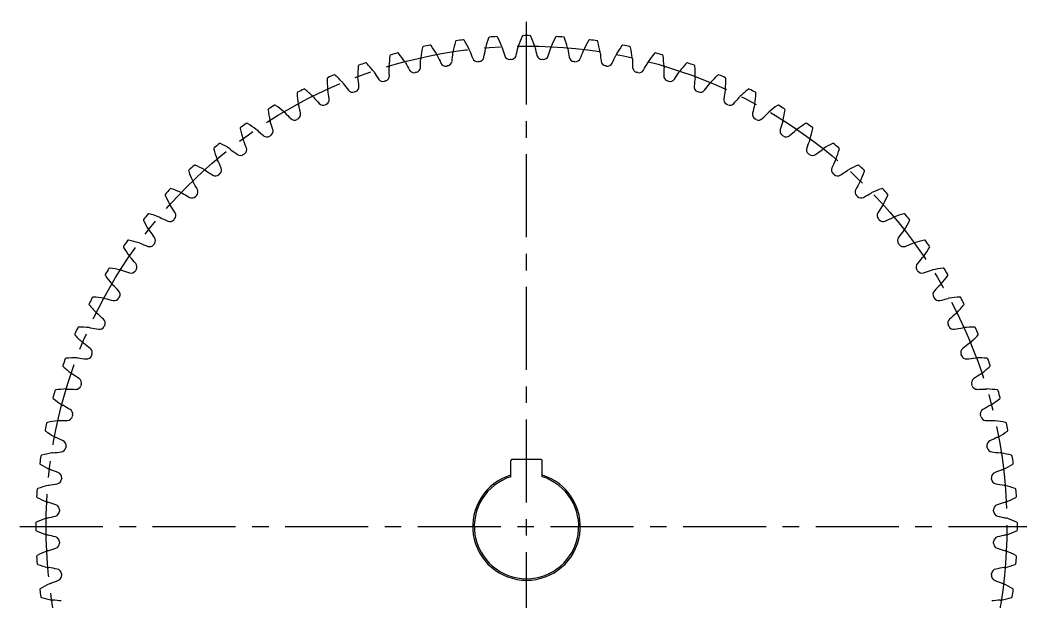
# Model space of a CAD drawing. Extents: x -3 to 285, y -13 to 213.
# Drawn here: x -3 to 188.5, y 89.7 to 201 of the extents above; entities that cross this region are included whole.
import ezdxf

# ---------------------------------------------------------------- set-up
doc = ezdxf.new("R2010")
doc.units = 0
doc.header["$LTSCALE"] = 0.5
doc.linetypes.add('CENTER', pattern=[50.8, 31.75, -6.35, 6.35, -6.35])
doc.layers.add('MSM_CENTER', color=1, linetype='CENTER')
doc.layers.add('MSM_CONTINUOUS', color=7, linetype='CONTINUOUS')

msp = doc.modelspace()

# ---------------------------------------------------------------- linework, layer by layer
at = {"layer": 'MSM_CENTER'}
for p, q in [((94, 7), (94, 201)), ((-3, 104), (191, 104))]:
    msp.add_line(p, q, dxfattribs=at)
msp.add_circle((94, 104), 92, dxfattribs=at)
at = {"layer": 'MSM_CONTINUOUS'}
for p, q in [((91, 113.54), (91, 116.6)), ((96.8, 116.8), (91.2, 116.8)), ((97, 113.54), (97, 116.6))]:
    msp.add_line(p, q, dxfattribs=at)
for centre, radius, start, end in [((115.76, 187.67), 30.67, 161.1134, 164.8913), ((86.94, 197.53), 0.2, 94.3191, 161.1134), ((94, 104), 94, 93.507, 94.3191), ((88.26, 197.62), 0.2, 26.7127, 93.507), ((61.05, 183.93), 30.67, 22.9348, 26.7127), ((121.42, 185.99), 30.67, 157.2003, 160.9783), ((93.34, 197.8), 0.2, 90.4065, 157.2003), ((94, 104), 94, 89.5939, 90.4061), ((94.66, 197.8), 0.2, 22.7997, 89.5939), ((66.58, 185.99), 30.67, 19.0217, 22.7997), ((126.95, 183.93), 30.67, 153.2873, 157.0652), ((99.74, 197.62), 0.2, 86.493, 153.2873), ((94, 104), 94, 85.6809, 86.493), ((101.06, 197.53), 0.2, 18.8866, 85.6809), ((72.24, 187.67), 30.67, 15.1087, 18.8866), ((104.17, 189.86), 30.67, 168.9395, 172.7174), ((74.27, 195.7), 0.2, 102.1452, 168.9395), ((94, 104), 94, 101.3331, 102.1452), ((75.57, 195.97), 0.2, 34.5388, 101.3331), ((50.47, 178.7), 30.67, 30.7609, 34.5388), ((110, 188.96), 30.67, 165.0264, 168.8043), ((80.57, 196.83), 0.2, 98.2325, 165.0264), ((94, 104), 94, 97.42, 98.2322), ((81.89, 197.01), 0.2, 30.6258, 97.42), ((55.67, 181.49), 30.67, 26.8478, 30.6258), ((81.55, 194.59), 1.66, 19.9887, 26.8478), ((49.7, 200.78), 36.8, 349.1516, 351.7117), ((87.76, 195.23), 1.66, 164.8913, 171.7504), ((87.76, 195.23), 1.66, 16.0757, 22.9348), ((124.71, 205.91), 36.8, 196.1144, 198.6745), ((56.41, 203.57), 36.8, 345.2386, 347.7986), ((94, 195.45), 1.66, 160.9783, 167.8374), ((94, 195.45), 1.66, 12.1626, 19.0217), ((131.59, 203.57), 36.8, 192.2014, 194.7614), ((63.29, 205.91), 36.8, 341.3255, 343.8856), ((100.24, 195.23), 1.66, 157.0652, 163.9243), ((100.24, 195.23), 1.66, 8.2496, 15.1087), ((138.3, 200.78), 36.8, 188.2883, 190.8484), ((106.45, 194.59), 1.66, 153.1522, 160.0113), ((132.33, 181.49), 30.67, 149.3742, 153.1522), ((106.11, 197.01), 0.2, 82.58, 149.3742), ((94, 104), 94, 81.7678, 82.58), ((107.43, 196.83), 0.2, 14.9736, 81.7678), ((78, 188.96), 30.67, 11.1957, 14.9736), ((137.53, 178.7), 30.67, 145.4612, 149.2391), ((112.43, 195.97), 0.2, 78.6669, 145.4612), ((94, 104), 94, 77.8548, 78.6669), ((113.73, 195.7), 0.2, 11.0605, 77.8548), ((83.83, 189.86), 30.67, 7.2826, 11.0605), ((98.28, 190.35), 30.67, 172.8525, 176.6304), ((68.05, 194.14), 0.2, 106.0582, 172.8525), ((94, 104), 94, 105.2461, 106.0582), ((69.33, 194.5), 0.2, 38.4518, 105.2461), ((45.47, 175.55), 30.67, 34.6739, 38.4518), ((36.93, 193.84), 36.8, 356.9777, 359.5377), ((75.39, 193.53), 1.66, 172.7174, 179.5765), ((75.39, 193.53), 1.66, 23.9017, 30.7609), ((110.55, 209.14), 36.8, 203.9405, 206.5005), ((43.2, 197.53), 36.8, 353.0647, 355.6247), ((81.55, 194.59), 1.66, 168.8043, 175.6635), ((117.68, 207.76), 36.8, 200.0275, 202.5875), ((84.63, 194.01), 1, 202.5875, 275.9426), ((84.86, 194.04), 1, 275.7965, 349.1516), ((90.79, 194.44), 1, 198.6745, 272.0296), ((94, 104), 89.5, 91.8835, 92.0296), ((91.03, 194.45), 1, 271.8835, 345.2386), ((96.97, 194.45), 1, 194.7614, 268.1165), ((94, 104), 89.5, 87.9704, 88.1165), ((97.21, 194.44), 1, 267.9704, 341.3255), ((103.14, 194.04), 1, 190.8484, 264.2035), ((103.37, 194.01), 1, 264.0574, 337.4125), ((70.32, 207.76), 36.8, 337.4125, 339.9725), ((106.45, 194.59), 1.66, 4.3365, 11.1957), ((144.8, 197.53), 36.8, 184.3753, 186.9353), ((77.45, 209.14), 36.8, 333.4995, 336.0595), ((112.61, 193.53), 1.66, 149.2391, 156.0983), ((112.61, 193.53), 1.66, 0.4235, 7.2826), ((151.07, 193.84), 36.8, 180.4623, 183.0223), ((142.53, 175.55), 30.67, 141.5482, 145.3261), ((118.67, 194.5), 0.2, 74.7539, 141.5482), ((94, 104), 94, 73.9418, 74.7539), ((119.95, 194.14), 0.2, 7.1475, 73.9418), ((89.72, 190.35), 30.67, 3.3696, 7.1475), ((92.38, 190.44), 30.67, 176.7656, 180.5435), ((61.96, 192.16), 0.2, 109.9717, 176.7656), ((94, 104), 94, 109.1592, 109.9713), ((63.22, 192.6), 0.2, 42.3649, 109.1592), ((40.7, 172.07), 30.67, 38.587, 42.3649), ((69.33, 192.05), 1.66, 176.6304, 183.4896), ((30.94, 189.74), 36.8, 0.8908, 3.4508), ((69.33, 192.05), 1.66, 27.8148, 34.6739), ((103.33, 210.02), 36.8, 207.8536, 210.4136), ((72.68, 191.95), 1, 283.6226, 356.9777), ((78.51, 193.16), 1, 206.5005, 279.8557), ((94, 104), 89.5, 99.7096, 99.8557), ((78.74, 193.2), 1, 279.7096, 353.0647), ((94, 104), 89.5, 95.7965, 95.9426), ((94, 104), 89.5, 84.0574, 84.2035), ((109.26, 193.2), 1, 186.9353, 260.2904), ((94, 104), 89.5, 80.1443, 80.2904), ((109.49, 193.16), 1, 260.1444, 333.4995), ((115.32, 191.95), 1, 183.0223, 256.3774), ((84.67, 210.02), 36.8, 329.5864, 332.1464), ((118.67, 192.05), 1.66, 145.3261, 152.1852), ((157.06, 189.74), 36.8, 176.5492, 179.1092), ((118.67, 192.05), 1.66, 356.5104, 3.3696), ((147.3, 172.07), 30.67, 137.6351, 141.413), ((124.78, 192.6), 0.2, 70.8408, 137.6351), ((94, 104), 94, 70.0287, 70.8408), ((126.04, 192.16), 0.2, 3.2344, 70.0287), ((95.62, 190.44), 30.67, 359.4565, 3.2344), ((56.02, 189.77), 0.2, 113.8847, 180.6786), ((86.49, 190.13), 30.67, 180.6786, 184.4565), ((94, 104), 94, 113.0722, 113.8843), ((57.24, 190.3), 0.2, 46.2779, 113.0722), ((36.18, 168.28), 30.67, 42.5, 46.2779), ((63.38, 190.17), 1.66, 180.5435, 187.4026), ((25.23, 185.23), 36.8, 4.8038, 7.3638), ((63.38, 190.17), 1.66, 31.7278, 38.587), ((96.08, 210.41), 36.8, 211.7666, 214.3266), ((66.51, 190.22), 1, 214.3266, 287.6818), ((66.73, 190.29), 1, 287.5356, 0.8908), ((72.46, 191.9), 1, 210.4136, 283.7687), ((94, 104), 89.5, 103.6226, 103.7687), ((94, 104), 89.5, 76.2313, 76.3774), ((115.54, 191.9), 1, 256.2313, 329.5864), ((121.27, 190.29), 1, 179.1092, 252.4643), ((121.49, 190.22), 1, 252.3183, 325.6734), ((91.92, 210.41), 36.8, 325.6734, 328.2334), ((124.62, 190.17), 1.66, 141.413, 148.2722), ((162.77, 185.23), 36.8, 172.6362, 175.1962), ((124.62, 190.17), 1.66, 352.5974, 359.4565), ((151.82, 168.28), 30.67, 133.7221, 137.5), ((130.76, 190.3), 0.2, 66.9278, 133.7221), ((94, 104), 94, 66.1157, 66.9278), ((131.98, 189.77), 0.2, 359.3214, 66.1157), ((101.51, 190.13), 30.67, 355.5435, 359.3214), ((94, 104), 94, 116.9852, 117.7974), ((51.44, 187.59), 0.2, 50.191, 116.9852), ((31.93, 164.18), 30.67, 46.413, 50.191), ((57.57, 187.87), 1.66, 184.4565, 191.3156), ((57.57, 187.87), 1.66, 35.6409, 42.5), ((88.81, 210.31), 36.8, 215.6797, 218.2397), ((60.91, 188.23), 1, 291.4487, 4.8038), ((94, 104), 89.5, 107.5356, 107.6818), ((94, 104), 89.5, 72.3182, 72.4644), ((127.09, 188.23), 1, 175.1962, 248.5512), ((99.19, 210.31), 36.8, 321.7603, 324.3203), ((130.43, 187.87), 1.66, 137.5, 144.3591), ((130.43, 187.87), 1.66, 348.6844, 355.5435), ((156.07, 164.18), 30.67, 129.809, 133.587), ((136.56, 187.59), 0.2, 63.0148, 129.809), ((94, 104), 94, 62.2026, 63.0148), ((50.26, 186.98), 0.2, 117.7978, 184.5916), ((80.63, 189.41), 30.67, 184.5916, 188.3696), ((51.93, 185.19), 1.66, 39.5539, 46.413), ((81.57, 209.7), 36.8, 219.5927, 222.1527), ((55.24, 185.78), 1, 295.3617, 8.7169), ((19.85, 180.35), 36.8, 8.7169, 11.2769), ((60.69, 188.15), 1, 218.2397, 291.5948), ((94, 104), 89.5, 111.4487, 111.5948), ((94, 104), 89.5, 68.4052, 68.5513), ((127.31, 188.15), 1, 248.4053, 321.7603), ((132.76, 185.78), 1, 171.2831, 244.6383), ((168.15, 180.35), 36.8, 168.7231, 171.2831), ((106.43, 209.7), 36.8, 317.8473, 320.4073), ((136.07, 185.19), 1.66, 133.587, 140.4461), ((107.37, 189.41), 30.67, 351.6304, 355.4084), ((137.74, 186.98), 0.2, 355.4084, 62.2026), ((44.7, 183.8), 0.2, 121.7108, 188.5047), ((94, 104), 94, 120.8983, 121.7104), ((45.83, 184.49), 0.2, 54.104, 120.8983), ((27.97, 159.81), 30.67, 50.3261, 54.104), ((51.93, 185.19), 1.66, 188.3696, 195.2287), ((14.81, 175.11), 36.8, 12.6299, 15.1899), ((55.03, 185.68), 1, 222.1527, 295.5078), ((94, 104), 89.5, 115.3617, 115.5078), ((94, 104), 89.5, 64.4922, 64.6383), ((132.97, 185.68), 1, 244.4922, 317.8473), ((173.19, 175.11), 36.8, 164.8101, 167.3701), ((136.07, 185.19), 1.66, 344.7713, 351.6304), ((160.03, 159.81), 30.67, 125.896, 129.6739), ((142.17, 184.49), 0.2, 59.1017, 125.896), ((94, 104), 94, 58.2896, 59.1017), ((143.3, 183.8), 0.2, 351.4953, 58.2896), ((74.83, 188.3), 30.67, 188.5047, 192.2826), ((46.49, 182.13), 1.66, 43.467, 50.3261), ((74.38, 208.61), 36.8, 223.5057, 226.0658), ((49.54, 182.83), 1, 226.0658, 299.4209), ((94, 104), 89.5, 119.2748, 119.4209), ((49.75, 182.94), 1, 299.2748, 12.6299), ((138.25, 182.94), 1, 167.3701, 240.7252), ((94, 104), 89.5, 60.5791, 60.7252), ((138.46, 182.83), 1, 240.5792, 313.9342), ((113.62, 208.61), 36.8, 313.9342, 316.4943), ((141.51, 182.13), 1.66, 129.6739, 136.533), ((113.17, 188.3), 30.67, 347.7174, 351.4953), ((39.37, 180.25), 0.2, 125.6235, 192.4177), ((69.12, 186.8), 30.67, 192.4177, 196.1957), ((94, 104), 94, 124.8113, 125.6235), ((40.45, 181.01), 0.2, 58.0171, 124.8113), ((24.31, 155.17), 30.67, 54.2391, 58.0171), ((41.27, 178.71), 1.66, 47.38, 54.2391), ((46.49, 182.13), 1.66, 192.2826, 199.1417), ((10.14, 169.54), 36.8, 16.5429, 19.103), ((44.46, 179.74), 1, 303.1878, 16.5429), ((143.54, 179.74), 1, 163.4571, 236.8122), ((177.86, 169.54), 36.8, 160.897, 163.4571), ((141.51, 182.13), 1.66, 340.8583, 347.7174), ((146.73, 178.71), 1.66, 125.7609, 132.62), ((163.69, 155.17), 30.67, 121.9829, 125.7609), ((147.55, 181.01), 0.2, 55.1887, 121.9829), ((94, 104), 94, 54.3765, 55.1887), ((118.88, 186.8), 30.67, 343.8043, 347.5823), ((148.63, 180.25), 0.2, 347.5823, 54.3765), ((41.27, 178.71), 1.66, 196.1957, 203.0548), ((67.29, 207.03), 36.8, 227.4188, 229.9788), ((44.27, 179.61), 1, 229.9788, 303.3339), ((94, 104), 89.5, 123.1878, 123.3339), ((94, 104), 89.5, 56.6661, 56.8122), ((143.73, 179.61), 1, 236.6661, 310.0212), ((120.71, 207.03), 36.8, 310.0212, 312.5812), ((146.73, 178.71), 1.66, 336.9452, 343.8043), ((34.29, 176.34), 0.2, 129.5365, 196.3308), ((63.53, 184.91), 30.67, 196.3308, 200.1087), ((94, 104), 94, 128.7244, 129.5365), ((35.32, 177.18), 0.2, 61.9301, 128.7244), ((20.99, 150.3), 30.67, 58.1522, 61.9301), ((36.29, 174.93), 1.66, 51.293, 58.1522), ((60.32, 204.96), 36.8, 231.3318, 233.8918), ((5.87, 163.67), 36.8, 20.456, 23.016), ((39.41, 176.18), 1, 307.1009, 20.456), ((148.59, 176.18), 1, 159.544, 232.8991), ((182.13, 163.67), 36.8, 156.984, 159.544), ((127.68, 204.96), 36.8, 306.1082, 308.6682), ((151.71, 174.93), 1.66, 121.8478, 128.707), ((167.01, 150.3), 30.67, 118.0699, 121.8478), ((152.68, 177.18), 0.2, 51.276, 118.0699), ((94, 104), 94, 50.4635, 51.2756), ((124.47, 184.91), 30.67, 339.8913, 343.6692), ((153.71, 176.34), 0.2, 343.6692, 50.4635), ((36.29, 174.93), 1.66, 200.1087, 206.9678), ((39.22, 176.04), 1, 233.8918, 307.247), ((94, 104), 89.5, 127.1009, 127.247), ((94, 104), 89.5, 52.753, 52.8991), ((148.78, 176.04), 1, 232.7531, 306.1082), ((151.71, 174.93), 1.66, 333.0322, 339.8913), ((94, 104), 94, 132.6374, 133.4495), ((30.46, 173), 0.2, 65.8431, 132.6374), ((18, 145.21), 30.67, 62.0652, 65.8431), ((2, 157.52), 36.8, 24.369, 26.929), ((34.61, 172.29), 1, 311.0139, 24.369), ((153.39, 172.29), 1, 155.631, 228.9861), ((186, 157.52), 36.8, 153.071, 155.631), ((170, 145.21), 30.67, 114.1569, 117.9348), ((157.54, 173), 0.2, 47.3626, 114.1569), ((94, 104), 94, 46.5505, 47.3626), ((29.49, 172.1), 0.2, 133.4495, 200.2438), ((58.08, 182.64), 30.67, 200.2438, 204.0217), ((31.58, 170.83), 1.66, 55.2061, 62.0652), ((53.51, 202.43), 36.8, 235.2449, 237.8049), ((34.44, 172.14), 1, 237.8049, 311.16), ((94, 104), 89.5, 131.0139, 131.16), ((94, 104), 89.5, 48.84, 48.9861), ((153.56, 172.14), 1, 228.84, 302.1951), ((134.49, 202.43), 36.8, 302.1951, 304.7551), ((156.42, 170.83), 1.66, 117.9348, 124.7939), ((129.92, 182.64), 30.67, 335.9783, 339.7562), ((158.51, 172.1), 0.2, 339.7562, 46.5505), ((94, 104), 94, 136.5505, 137.3626), ((25.9, 168.51), 0.2, 69.7563, 136.5505), ((15.36, 139.92), 30.67, 65.9783, 69.7562), ((31.58, 170.83), 1.66, 204.0217, 210.8809), ((-1.44, 151.11), 36.8, 28.2821, 30.8421), ((30.09, 168.07), 1, 314.927, 28.2821), ((157.91, 168.07), 1, 151.7179, 225.0731), ((189.44, 151.11), 36.8, 149.1579, 151.7179), ((156.42, 170.83), 1.66, 329.1191, 335.9783), ((172.64, 139.92), 30.67, 110.2438, 114.0217), ((162.1, 168.51), 0.2, 43.4495, 110.2438), ((94, 104), 94, 42.6374, 43.4495), ((25, 167.54), 0.2, 137.3626, 204.1569), ((52.79, 180), 30.67, 204.1569, 207.9348), ((27.17, 166.42), 1.66, 59.1191, 65.9783), ((46.89, 199.44), 36.8, 239.1579, 241.7179), ((29.93, 167.91), 1, 241.7179, 315.0731), ((94, 104), 89.5, 134.9269, 135.0731), ((94, 104), 89.5, 44.9269, 45.0731), ((158.07, 167.91), 1, 224.927, 298.2821), ((141.11, 199.44), 36.8, 298.2821, 300.8421), ((160.83, 166.42), 1.66, 114.0217, 120.8809), ((135.21, 180), 30.67, 332.0652, 335.8431), ((163, 167.54), 0.2, 335.8431, 42.6374), ((27.17, 166.42), 1.66, 207.9348, 214.7939), ((-4.43, 144.49), 36.8, 32.1951, 34.7551), ((192.43, 144.49), 36.8, 145.2449, 147.8049), ((160.83, 166.42), 1.66, 325.2061, 332.0652), ((20.82, 162.68), 0.2, 141.2756, 208.0699), ((94, 104), 94, 140.4635, 141.2756), ((21.66, 163.71), 0.2, 73.6692, 140.4635), ((13.09, 134.47), 30.67, 69.8913, 73.6692), ((23.07, 161.71), 1.66, 63.0322, 69.8913), ((40.48, 196), 36.8, 243.071, 245.631), ((94, 104), 89.5, 138.84, 138.9861), ((25.86, 163.56), 1, 318.84, 32.1951), ((162.14, 163.56), 1, 147.8049, 221.16), ((94, 104), 89.5, 41.0139, 41.16), ((147.52, 196), 36.8, 294.369, 296.929), ((164.93, 161.71), 1.66, 110.1087, 116.9678), ((174.91, 134.47), 30.67, 106.3308, 110.1087), ((166.34, 163.71), 0.2, 39.5365, 106.3308), ((94, 104), 94, 38.7244, 39.5365), ((167.18, 162.68), 0.2, 331.9301, 38.7244), ((47.7, 177.01), 30.67, 208.0699, 211.8478), ((25.71, 163.39), 1, 245.631, 318.9861), ((162.29, 163.39), 1, 221.0139, 294.369), ((140.3, 177.01), 30.67, 328.1522, 331.9301), ((23.07, 161.71), 1.66, 211.8478, 218.707), ((-6.96, 137.68), 36.8, 36.1082, 38.6682), ((21.96, 158.78), 1, 322.753, 36.1082), ((166.04, 158.78), 1, 143.8918, 217.247), ((194.96, 137.68), 36.8, 141.3318, 143.8918), ((164.93, 161.71), 1.66, 321.293, 328.1522), ((16.99, 157.55), 0.2, 145.1891, 211.9829), ((94, 104), 94, 144.3765, 145.1887), ((42.83, 173.69), 30.67, 211.9829, 215.7609), ((17.75, 158.63), 0.2, 77.5824, 144.3765), ((11.2, 128.88), 30.67, 73.8043, 77.5823), ((19.29, 156.73), 1.66, 66.9452, 73.8043), ((34.33, 192.13), 36.8, 246.984, 249.544), ((21.82, 158.59), 1, 249.544, 322.8991), ((94, 104), 89.5, 142.753, 142.8991), ((94, 104), 89.5, 37.1009, 37.247), ((166.18, 158.59), 1, 217.1009, 290.456), ((153.67, 192.13), 36.8, 290.456, 293.016), ((168.71, 156.73), 1.66, 106.1957, 113.0548), ((176.8, 128.88), 30.67, 102.4177, 106.1957), ((145.17, 173.69), 30.67, 324.2391, 328.0171), ((170.25, 158.63), 0.2, 35.6235, 102.4177), ((94, 104), 94, 34.8113, 35.6235), ((171.01, 157.55), 0.2, 328.0171, 34.8113), ((19.29, 156.73), 1.66, 215.7609, 222.62), ((-9.03, 130.71), 36.8, 40.0212, 42.5812), ((197.03, 130.71), 36.8, 137.4188, 139.9788), ((168.71, 156.73), 1.66, 317.38, 324.2391), ((94, 104), 94, 148.2896, 149.1017), ((14.2, 153.3), 0.2, 81.4953, 148.2896), ((9.7, 123.17), 30.67, 77.7174, 81.4953), ((18.39, 153.73), 1, 326.6661, 40.0212), ((169.61, 153.73), 1, 139.9788, 213.3339), ((178.3, 123.17), 30.67, 98.5047, 102.2826), ((173.8, 153.3), 0.2, 31.7104, 98.5047), ((94, 104), 94, 30.8983, 31.7104), ((13.51, 152.17), 0.2, 149.1021, 215.896), ((38.19, 170.03), 30.67, 215.896, 219.6739), ((15.87, 151.51), 1.66, 70.8583, 77.7174), ((28.46, 187.86), 36.8, 250.897, 253.4571), ((18.26, 153.54), 1, 253.4571, 326.8122), ((94, 104), 89.5, 146.6661, 146.8122), ((94, 104), 89.5, 33.1878, 33.3339), ((169.74, 153.54), 1, 213.1879, 286.5429), ((159.54, 187.86), 36.8, 286.5429, 289.103), ((172.13, 151.51), 1.66, 102.2826, 109.1417), ((149.81, 170.03), 30.67, 320.3261, 324.104), ((174.49, 152.17), 0.2, 324.104, 30.8983), ((15.87, 151.51), 1.66, 219.6739, 226.533), ((-10.61, 123.62), 36.8, 43.9342, 46.4943), ((198.61, 123.62), 36.8, 133.5057, 136.0658), ((172.13, 151.51), 1.66, 313.467, 320.3261), ((94, 104), 94, 152.2026, 153.0148), ((11.02, 147.74), 0.2, 85.4085, 152.2026), ((8.59, 117.37), 30.67, 81.6304, 85.4084), ((12.81, 146.07), 1.66, 74.7713, 81.6304), ((22.89, 183.19), 36.8, 254.8101, 257.3701), ((15.06, 148.25), 1, 257.3701, 330.7252), ((15.17, 148.46), 1, 330.5791, 43.9342), ((94, 104), 89.5, 150.5791, 150.7252), ((172.83, 148.46), 1, 136.0658, 209.4209), ((94, 104), 89.5, 29.2748, 29.4209), ((172.94, 148.25), 1, 209.2748, 282.6299), ((165.11, 183.19), 36.8, 282.6299, 285.1899), ((175.19, 146.07), 1.66, 98.3696, 105.2287), ((179.41, 117.37), 30.67, 94.5916, 98.3696), ((176.98, 147.74), 0.2, 27.7974, 94.5916), ((94, 104), 94, 26.9852, 27.7974), ((10.41, 146.56), 0.2, 153.0151, 219.809), ((33.82, 166.07), 30.67, 219.809, 223.587), ((154.18, 166.07), 30.67, 316.413, 320.191), ((177.59, 146.56), 0.2, 320.191, 26.9852), ((12.81, 146.07), 1.66, 223.587, 230.4461), ((-11.7, 116.43), 36.8, 47.8473, 50.4073), ((12.32, 142.97), 1, 334.4922, 47.8473), ((175.68, 142.97), 1, 132.1527, 205.5078), ((199.7, 116.43), 36.8, 129.5927, 132.1527), ((175.19, 146.07), 1.66, 309.5539, 316.413), ((94, 104), 94, 156.1157, 156.9278), ((8.23, 141.98), 0.2, 89.3214, 156.1157), ((7.87, 111.51), 30.67, 85.5435, 89.3214), ((10.13, 140.43), 1.66, 78.6844, 85.5435), ((17.65, 178.15), 36.8, 258.7231, 261.2831), ((12.22, 142.76), 1, 261.2831, 334.6383), ((94, 104), 89.5, 154.4922, 154.6383), ((94, 104), 89.5, 25.3617, 25.5078), ((175.78, 142.76), 1, 205.3618, 278.7169), ((170.35, 178.15), 36.8, 278.7169, 281.2769), ((177.87, 140.43), 1.66, 94.4565, 101.3156), ((180.13, 111.51), 30.67, 90.6786, 94.4565), ((179.77, 141.98), 0.2, 23.8843, 90.6786), ((94, 104), 94, 23.0722, 23.8843), ((7.7, 140.76), 0.2, 156.9282, 223.7221), ((29.72, 161.82), 30.67, 223.7221, 227.5), ((158.28, 161.82), 30.67, 312.5, 316.2779), ((180.3, 140.76), 0.2, 316.2779, 23.0722), ((10.13, 140.43), 1.66, 227.5, 234.3591), ((-12.31, 109.19), 36.8, 51.7603, 54.3203), ((9.85, 137.31), 1, 338.4052, 51.7603), ((178.15, 137.31), 1, 128.2397, 201.5948), ((200.31, 109.19), 36.8, 125.6797, 128.2397), ((177.87, 140.43), 1.66, 305.6409, 312.5), ((94, 104), 94, 160.0287, 160.8408), ((5.84, 136.04), 0.2, 93.2344, 160.0287), ((7.56, 105.62), 30.67, 89.4565, 93.2344), ((7.83, 134.62), 1.66, 82.5974, 89.4565), ((12.77, 172.77), 36.8, 262.6362, 265.1962), ((9.77, 137.09), 1, 265.1962, 338.5513), ((94, 104), 89.5, 158.4052, 158.5513), ((94, 104), 89.5, 21.4487, 21.5948), ((178.23, 137.09), 1, 201.4487, 274.8038), ((175.23, 172.77), 36.8, 274.8038, 277.3638), ((180.17, 134.62), 1.66, 90.5435, 97.4026), ((180.44, 105.62), 30.67, 86.7656, 90.5435), ((182.16, 136.04), 0.2, 19.9713, 86.7656), ((94, 104), 94, 19.1592, 19.9713), ((5.4, 134.78), 0.2, 160.8408, 227.6351), ((25.93, 157.3), 30.67, 227.6351, 231.413), ((162.07, 157.3), 30.67, 308.587, 312.3649), ((182.6, 134.78), 0.2, 312.3649, 19.1592), ((7.83, 134.62), 1.66, 231.413, 238.2722), ((-12.41, 101.92), 36.8, 55.6734, 58.2334), ((7.78, 131.49), 1, 342.3183, 55.6734), ((180.22, 131.49), 1, 124.3266, 197.6818), ((200.41, 101.92), 36.8, 121.7666, 124.3266), ((180.17, 134.62), 1.66, 301.7278, 308.587), ((7.65, 99.72), 30.67, 93.3696, 97.1475), ((5.95, 128.67), 1.66, 86.5104, 93.3696), ((8.26, 167.06), 36.8, 266.5492, 269.1092), ((7.71, 131.27), 1, 269.1092, 342.4644), ((94, 104), 89.5, 162.3182, 162.4644), ((94, 104), 89.5, 17.5356, 17.6818), ((180.29, 131.27), 1, 197.5357, 270.8908), ((179.74, 167.06), 36.8, 270.8908, 273.4508), ((182.05, 128.67), 1.66, 86.6304, 93.4896), ((180.35, 99.72), 30.67, 82.8525, 86.6304), ((3.5, 128.67), 0.2, 164.7539, 231.5482), ((94, 104), 94, 163.9418, 164.7539), ((22.45, 152.53), 30.67, 231.5482, 235.3261), ((3.86, 129.95), 0.2, 97.1476, 163.9418), ((165.55, 152.53), 30.67, 304.6739, 308.4518), ((184.14, 129.95), 0.2, 16.0582, 82.8525), ((94, 104), 94, 15.2461, 16.0582), ((184.5, 128.67), 0.2, 308.4518, 15.2461), ((5.95, 128.67), 1.66, 235.3261, 242.1852), ((-12.02, 94.67), 36.8, 59.5864, 62.1464), ((6.1, 125.54), 1, 346.2313, 59.5864), ((181.9, 125.54), 1, 120.4136, 193.7687), ((200.02, 94.67), 36.8, 117.8536, 120.4136), ((182.05, 128.67), 1.66, 297.8148, 304.6739), ((6.05, 125.32), 1, 273.0223, 346.3774), ((94, 104), 89.5, 166.2313, 166.3774), ((94, 104), 89.5, 13.6226, 13.7687), ((181.95, 125.32), 1, 193.6226, 266.9777), ((94, 104), 94, 167.8548, 168.6669), ((2.3, 123.73), 0.2, 101.0605, 167.8548), ((8.14, 93.83), 30.67, 97.2826, 101.0605), ((4.47, 122.61), 1.66, 90.4235, 97.2826), ((4.16, 161.07), 36.8, 270.4623, 273.0223), ((183.84, 161.07), 36.8, 266.9777, 269.5377), ((183.53, 122.61), 1.66, 82.7174, 89.5765), ((179.86, 93.83), 30.67, 78.9395, 82.7174), ((185.7, 123.73), 0.2, 12.1452, 78.9395), ((94, 104), 94, 11.3331, 12.1452), ((2.03, 122.43), 0.2, 168.6669, 235.4612), ((19.3, 147.53), 30.67, 235.4612, 239.2391), ((4.47, 122.61), 1.66, 239.2391, 246.0983), ((-11.14, 87.45), 36.8, 63.4995, 66.0595), ((199.14, 87.45), 36.8, 113.9405, 116.5005), ((183.53, 122.61), 1.66, 293.9017, 300.7609), ((168.7, 147.53), 30.67, 300.7609, 304.5388), ((185.97, 122.43), 0.2, 304.5388, 11.3331), ((4.8, 119.26), 1, 276.9353, 350.2904), ((4.84, 119.49), 1, 350.1444, 63.4995), ((94, 104), 89.5, 170.1443, 170.2904), ((183.16, 119.49), 1, 116.5005, 189.8557), ((94, 104), 89.5, 9.7096, 9.8557), ((183.2, 119.26), 1, 189.7096, 263.0647), ((94, 104), 94, 171.7678, 172.58), ((1.17, 117.43), 0.2, 104.9736, 171.7678), ((9.04, 88), 30.67, 101.1957, 104.9736), ((3.41, 116.45), 1.66, 94.3365, 101.1957), ((0.47, 154.8), 36.8, 274.3753, 276.9353), ((187.53, 154.8), 36.8, 263.0647, 265.6247), ((184.59, 116.45), 1.66, 78.8043, 85.6635), ((178.96, 88), 30.67, 75.0264, 78.8043), ((186.83, 117.43), 0.2, 8.2325, 75.0264), ((94, 104), 94, 7.42, 8.2322), ((0.99, 116.11), 0.2, 172.58, 239.3742), ((16.51, 142.33), 30.67, 239.3742, 243.1522), ((3.41, 116.45), 1.66, 243.1522, 250.0113), ((91.2, 116.6), 0.2, 90, 180), ((96.8, 116.6), 0.2, 0, 90), ((184.59, 116.45), 1.66, 289.9887, 296.8478), ((171.49, 142.33), 30.67, 296.8478, 300.6258), ((187.01, 116.11), 0.2, 300.6258, 7.42), ((-9.76, 80.32), 36.8, 67.4125, 69.9725), ((3.96, 113.14), 1, 280.8484, 354.2035), ((3.99, 113.37), 1, 354.0574, 67.4125), ((94, 104), 89.5, 174.0574, 174.2035), ((94, 104), 10.3, 106.9335, 73.0665), ((94, 104), 10, 107.4576, 72.5424), ((184.01, 113.37), 1, 112.5875, 185.9426), ((94, 104), 89.5, 5.7965, 5.9426), ((184.04, 113.14), 1, 185.7966, 259.1516), ((197.76, 80.32), 36.8, 110.0275, 112.5875), ((94, 104), 94, 175.6809, 176.493), ((0.47, 111.06), 0.2, 108.8866, 175.6809), ((10.33, 82.24), 30.67, 105.1087, 108.8866), ((2.77, 110.24), 1.66, 98.2496, 105.1087), ((-2.78, 148.3), 36.8, 278.2883, 280.8484), ((190.78, 148.3), 36.8, 259.1516, 261.7117), ((185.23, 110.24), 1.66, 74.8913, 81.7504), ((177.67, 82.24), 30.67, 71.1134, 74.8913), ((187.53, 111.06), 0.2, 4.3191, 71.1134), ((94, 104), 94, 3.507, 4.3191), ((0.38, 109.74), 0.2, 176.493, 243.2873), ((14.07, 136.95), 30.67, 243.2873, 247.0652), ((173.93, 136.95), 30.67, 292.9348, 296.7127), ((187.62, 109.74), 0.2, 296.7127, 3.507), ((2.77, 110.24), 1.66, 247.0652, 253.9243), ((-7.91, 73.29), 36.8, 71.3255, 73.8856), ((3.56, 107.21), 1, 357.9704, 71.3255), ((184.44, 107.21), 1, 108.6745, 182.0296), ((195.91, 73.29), 36.8, 106.1144, 108.6745), ((185.23, 110.24), 1.66, 286.0757, 292.9348), ((12.01, 76.58), 30.67, 109.0217, 112.7997), ((2.55, 104), 1.66, 102.1626, 109.0217), ((-5.57, 141.59), 36.8, 282.2014, 284.7614), ((3.55, 106.97), 1, 284.7614, 358.1165), ((94, 104), 89.5, 177.9704, 178.1165), ((94, 104), 89.5, 1.8835, 2.0296), ((184.45, 106.97), 1, 181.8835, 255.2386), ((193.57, 141.59), 36.8, 255.2386, 257.7986), ((185.45, 104), 1.66, 70.9783, 77.8374), ((175.99, 76.58), 30.67, 67.2003, 70.9783), ((0.2, 104.66), 0.2, 112.7997, 179.5939), ((94, 104), 94, 179.5939, 180.4061), ((187.8, 104.66), 0.2, 0.4065, 67.2003), ((94, 104), 94, 359.5939, 0.4061), ((0.2, 103.34), 0.2, 180.4061, 247.2003), ((12.01, 131.42), 30.67, 247.2003, 250.9783), ((2.55, 104), 1.66, 250.9783, 257.8374), ((-5.57, 66.41), 36.8, 75.2386, 77.7986), ((3.55, 101.03), 1, 1.8835, 75.2386), ((184.45, 101.03), 1, 104.7614, 178.1165), ((193.57, 66.41), 36.8, 102.2014, 104.7614), ((185.45, 104), 1.66, 282.1626, 289.0217), ((175.99, 131.42), 30.67, 289.0217, 292.7997), ((187.8, 103.34), 0.2, 292.7997, 359.5939), ((-7.91, 134.71), 36.8, 286.1144, 288.6745), ((3.56, 100.79), 1, 288.6745, 2.0296), ((94, 104), 89.5, 181.8835, 182.0296), ((94, 104), 89.5, 357.9704, 358.1165), ((184.44, 100.79), 1, 177.9705, 251.3255), ((195.91, 134.71), 36.8, 251.3255, 253.8856), ((0.38, 98.26), 0.2, 116.7127, 183.507), ((94, 104), 94, 183.507, 184.3191), ((14.07, 71.05), 30.67, 112.9348, 116.7127), ((2.77, 97.76), 1.66, 106.0757, 112.9348), ((185.23, 97.76), 1.66, 67.0652, 73.9243), ((173.93, 71.05), 30.67, 63.2873, 67.0652), ((187.62, 98.26), 0.2, 356.4934, 63.2873), ((94, 104), 94, 355.6809, 356.493), ((0.47, 96.94), 0.2, 184.3191, 251.1134), ((10.33, 125.76), 30.67, 251.1134, 254.8913), ((2.77, 97.76), 1.66, 254.8913, 261.7504), ((-2.78, 59.7), 36.8, 79.1516, 81.7117), ((3.96, 94.86), 1, 5.7965, 79.1516), ((184.04, 94.86), 1, 100.8484, 174.2035), ((190.78, 59.7), 36.8, 98.2883, 100.8484), ((185.23, 97.76), 1.66, 278.2496, 285.1087), ((177.67, 125.76), 30.67, 285.1087, 288.8866), ((187.53, 96.94), 0.2, 288.8866, 355.6809), ((3.99, 94.63), 1, 292.5875, 5.9426), ((94, 104), 89.5, 185.7965, 185.9426), ((184.01, 94.63), 1, 174.0574, 247.4125), ((94, 104), 89.5, 354.0574, 354.2035), ((0.99, 91.89), 0.2, 120.6258, 187.42), ((16.51, 65.67), 30.67, 116.8478, 120.6258), ((3.41, 91.55), 1.66, 109.9887, 116.8478), ((-9.76, 127.68), 36.8, 290.0275, 292.5875), ((197.76, 127.68), 36.8, 247.4125, 249.9725), ((184.59, 91.55), 1.66, 63.1522, 70.0113), ((171.49, 65.67), 30.67, 59.3742, 63.1522), ((187.01, 91.89), 0.2, 352.5804, 59.3742), ((94, 104), 94, 187.42, 188.2322), ((1.17, 90.57), 0.2, 188.2322, 255.0264), ((9.04, 120), 30.67, 255.0264, 258.8043), ((178.96, 120), 30.67, 281.1957, 284.9736), ((186.83, 90.57), 0.2, 284.9736, 351.7678), ((94, 104), 94, 351.7678, 352.58), ((3.41, 91.55), 1.66, 258.8043, 265.6635), ((0.47, 53.2), 36.8, 83.0647, 85.6247), ((187.53, 53.2), 36.8, 94.3753, 96.9353), ((184.59, 91.55), 1.66, 274.3365, 281.1957)]:
    msp.add_arc(centre, radius, start, end, dxfattribs=at)

doc.saveas('drawing.dxf')
